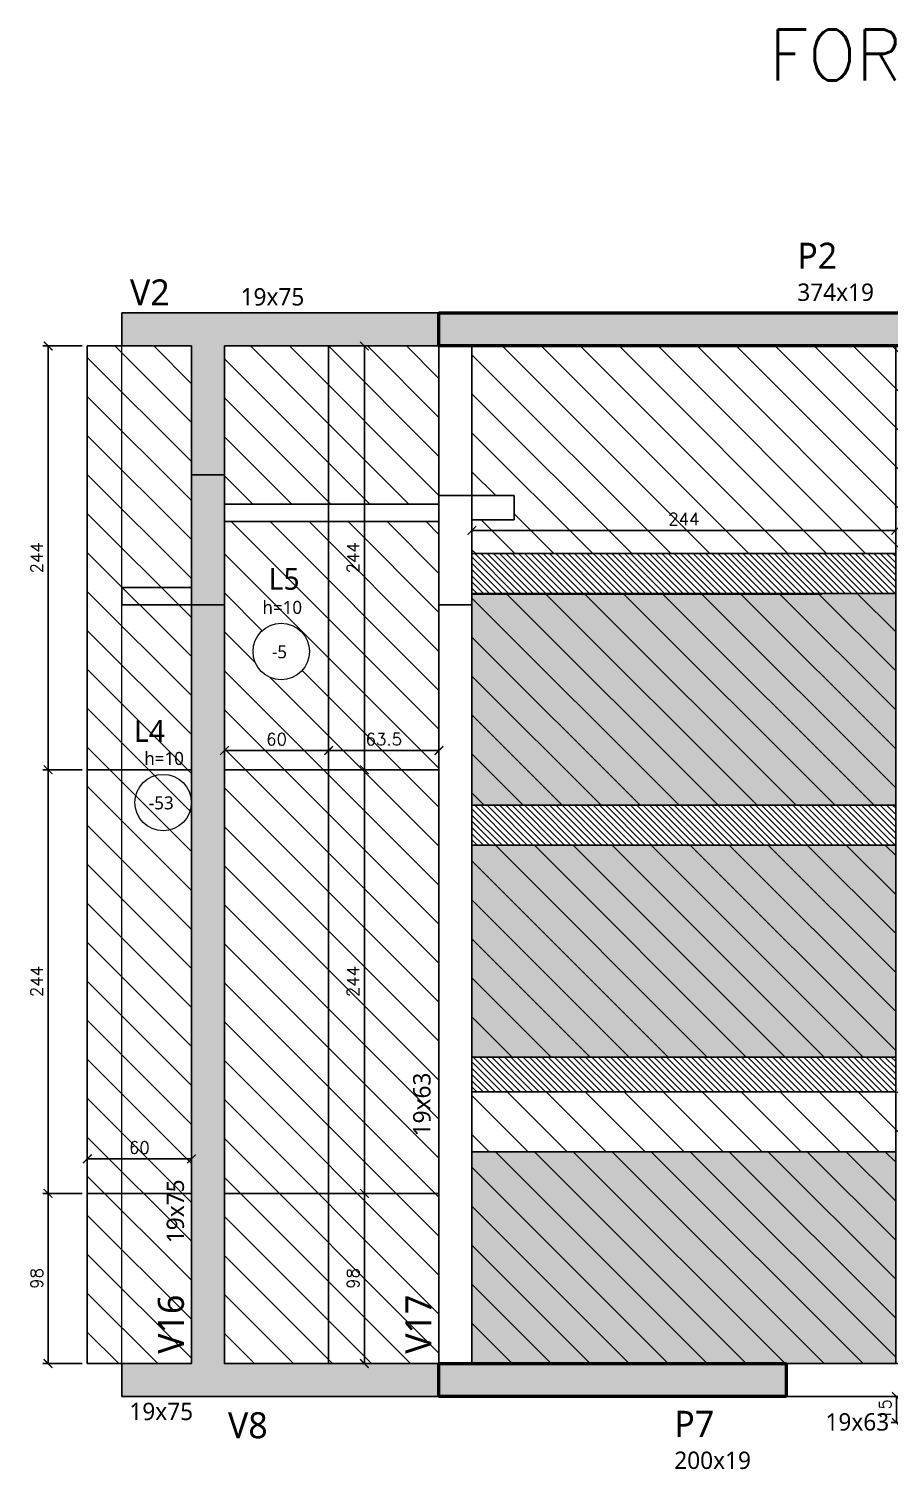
# Model space of a CAD drawing. Extents: x -32107 to -10774, y -8834 to 6017.
# Drawn here: x -31278 to -30782, y -6644 to -5814 of the extents above; entities that cross this region are included whole.
import ezdxf

# ---------------------------------------------------------------- set-up
doc = ezdxf.new("R2010")
doc.units = 0
doc.header["$PDMODE"] = 2
doc.header["$PDSIZE"] = 10
doc.layers.get('0').update_dxf_attribs({"lineweight": 13})
doc.layers.get('Defpoints').update_dxf_attribs({"lineweight": 13})
doc.layers.add('A-DETL', color=7, linetype='Continuous', lineweight=18, true_color=0x00a600)
for name, color, linetype, lineweight in [('A-FLOR', 7, 'Continuous', 18), ('A-FLOR-IDEN', 7, 'Continuous', 9), ('A-GENM', 7, 'Continuous', 18), ('S-BEAM', 7, 'Continuous', 18), ('S-BEAM-IDEN', 7, 'Continuous', 9), ('S-COLS', 7, 'Continuous', 18), ('S-COLS-IDEN', 7, 'Continuous', 9), ('texto de viga', 7, 'Continuous', 13)]:
    doc.layers.add(name, color=color, linetype=linetype, lineweight=lineweight)
for name, color, linetype in [('Cota', 4, 'Continuous'), ('Faixa Reesc', 8, 'Continuous'), ('Hachura 122x244', 253, 'Continuous'), ('Painéis', 200, 'Continuous'), ('Reaproveitamento', 251, 'Continuous'), ('Vigas', 3, 'Continuous')]:
    doc.layers.add(name, color=color, linetype=linetype)
doc.styles.add('Gadugi', font='gadugi.ttf', dxfattribs={"height": 15})
doc.styles.add('Gadugi_1', font='gadugi.ttf', dxfattribs={"height": 10})
doc.styles.add('Gadugi_3', font='gadugi.ttf', dxfattribs={"height": 7.5})
doc.styles.add('Gadugi_4', font='gadugi.ttf', dxfattribs={"height": 7.5})
doc.styles.add('ROMANS', font='romans.shx')
doc.dimstyles.new('Cota Paínel', dxfattribs={"dimtxt": 7, "dimasz": 5, "dimexe": 3, "dimexo": 3, "dimgap": 3, "dimtad": 1, "dimdec": 1, "dimzin": 12, "dimdsep": 46, "dimtxsty": 'ROMANS', "dimblk": 'ARCHTICK', "dimcen": 0, "dimclrd": 4, "dimclre": 4, "dimclrt": 1, "dimadec": 1, "dimazin": 3, "dimtfac": 1, "dimtdec": 1, "dimtmove": 0, "dimatfit": 3, "dimldrblk": 'OBLIQUE', "dimfxl": 0, "dimtolj": 1, "dimtzin": 12, "dimarcsym": 0})

# ---------------------------------------------------------------- blocks, each defined once
blk = doc.blocks.new('PED_TAG_LAJE_R01 - TÍTULO_ESPESSURA_REBAIXO-2413107-PL K 100 - FORMA DO 6º PAVIMENTO')
at = {"layer": 'A-FLOR-IDEN'}
blk.add_circle((-0.046, -0.667), 0.325, dxfattribs=at)
blk = doc.blocks.new('_ArchTick')
at = {"color": 0, "linetype": 'ByBlock', "const_width": 0.15}
blk.add_lwpolyline([(-0.5, -0.5), (0.5, 0.5)], dxfattribs=at)
blk = doc.blocks.new('*D39')
at = {"layer": 'Cota', "color": 4, "lineweight": -2, "transparency": 16777216}
for p, q in [((-31102.21, -6241.14), (-31081.64, -6241.14)), ((-31084.64, -6485.14), (-31084.64, -6241.14)), ((-31102.21, -6485.14), (-31081.64, -6485.14))]:
    blk.add_line(p, q, dxfattribs=at)
at = {"layer": 'Defpoints', "color": 0, "transparency": 16777216}
for p in [(-31105.21, -6241.14), (-31084.64, -6241.14), (-31105.21, -6485.14)]:
    blk.add_point(p, dxfattribs=at)
at = {"layer": 'Cota', "color": 4, "lineweight": -2, "transparency": 16777216, "xscale": 5, "yscale": 5, "zscale": 5}
for p, rotation in [((-31084.64, -6241.14), 90), ((-31084.64, -6485.14), 270)]:
    blk.add_blockref('_ArchTick', p, dxfattribs=dict(at, rotation=rotation))
at = {"layer": 'Cota', "color": 1, "transparency": 16777216, "insert": (-31091.14, -6363.14), "char_height": 7, "attachment_point": 5, "rotation": 90, "style": 'ROMANS'}
blk.add_mtext('\\A1;244', dxfattribs=at)
blk = doc.blocks.new('_OBLIQUE')
at = {"color": 0, "linetype": 'ByBlock', "lineweight": -2}
for p, q in [((0, 0), (-1, 0)), ((-0.5, -0.5), (0.5, 0.5))]:
    blk.add_line(p, q, dxfattribs=at)
blk = doc.blocks.new('*D40')
at = {"layer": 'Cota', "color": 4, "lineweight": -2, "transparency": 16777216}
for p, q in [((-31099.46, -5997.14), (-31081.64, -5997.14)), ((-31084.64, -6241.14), (-31084.64, -5997.14)), ((-31102.21, -6241.14), (-31081.64, -6241.14))]:
    blk.add_line(p, q, dxfattribs=at)
at = {"layer": 'Defpoints', "color": 0, "transparency": 16777216}
for p in [(-31102.46, -5997.14), (-31084.64, -5997.14), (-31105.21, -6241.14)]:
    blk.add_point(p, dxfattribs=at)
at = {"layer": 'Cota', "color": 4, "lineweight": -2, "transparency": 16777216, "xscale": 5, "yscale": 5, "zscale": 5}
for p, rotation in [((-31084.64, -5997.14), 90), ((-31084.64, -6241.14), 270)]:
    blk.add_blockref('_ArchTick', p, dxfattribs=dict(at, rotation=rotation))
at = {"layer": 'Cota', "color": 1, "transparency": 16777216, "insert": (-31091.14, -6119.14), "char_height": 7, "attachment_point": 5, "rotation": 90, "style": 'ROMANS'}
blk.add_mtext('\\A1;244', dxfattribs=at)
blk = doc.blocks.new('*D41')
at = {"layer": 'Cota', "color": 4, "lineweight": -2, "transparency": 16777216}
for p, q in [((-31165.21, -6238.14), (-31165.21, -6227.11)), ((-31105.21, -6238.14), (-31105.21, -6227.11)), ((-31165.21, -6230.11), (-31105.21, -6230.11))]:
    blk.add_line(p, q, dxfattribs=at)
at = {"layer": 'Defpoints', "color": 0, "transparency": 16777216}
for p in [(-31105.21, -6230.11), (-31165.21, -6241.14), (-31105.21, -6241.14)]:
    blk.add_point(p, dxfattribs=at)
at = {"layer": 'Cota', "color": 4, "lineweight": -2, "transparency": 16777216, "xscale": 5, "yscale": 5, "zscale": 5, "rotation": 180}
blk.add_blockref('_ArchTick', (-31165.21, -6230.11), dxfattribs=at)
at = {"layer": 'Cota', "color": 4, "lineweight": -2, "transparency": 16777216, "xscale": 5, "yscale": 5, "zscale": 5}
blk.add_blockref('_ArchTick', (-31105.21, -6230.11), dxfattribs=at)
at = {"layer": 'Cota', "color": 1, "transparency": 16777216, "insert": (-31135.21, -6223.61), "char_height": 7, "attachment_point": 5, "style": 'ROMANS'}
blk.add_mtext('\\A1;60', dxfattribs=at)
blk = doc.blocks.new('*D42')
at = {"layer": 'Cota', "color": 4, "lineweight": -2, "transparency": 16777216}
for p, q in [((-31105.21, -6238.14), (-31105.21, -6227.11)), ((-31041.71, -6238.14), (-31041.71, -6227.11)), ((-31105.21, -6230.11), (-31041.71, -6230.11))]:
    blk.add_line(p, q, dxfattribs=at)
at = {"layer": 'Defpoints', "color": 0, "transparency": 16777216}
for p in [(-31041.71, -6230.11), (-31105.21, -6241.14), (-31041.71, -6241.14)]:
    blk.add_point(p, dxfattribs=at)
at = {"layer": 'Cota', "color": 4, "lineweight": -2, "transparency": 16777216, "xscale": 5, "yscale": 5, "zscale": 5, "rotation": 180}
blk.add_blockref('_ArchTick', (-31105.21, -6230.11), dxfattribs=at)
at = {"layer": 'Cota', "color": 4, "lineweight": -2, "transparency": 16777216, "xscale": 5, "yscale": 5, "zscale": 5}
blk.add_blockref('_ArchTick', (-31041.71, -6230.11), dxfattribs=at)
at = {"layer": 'Cota', "color": 1, "transparency": 16777216, "insert": (-31073.46, -6223.61), "char_height": 7, "attachment_point": 5, "style": 'ROMANS'}
blk.add_mtext('\\A1;63.5', dxfattribs=at)
blk = doc.blocks.new('*D43')
at = {"layer": 'Cota', "color": 4, "lineweight": -2, "transparency": 16777216}
for p, q in [((-31088.92, -6485.14), (-31081.64, -6485.14)), ((-31084.64, -6485.14), (-31084.64, -6583.14)), ((-31088.92, -6583.14), (-31081.64, -6583.14))]:
    blk.add_line(p, q, dxfattribs=at)
at = {"layer": 'Defpoints', "color": 0, "transparency": 16777216}
for p in [(-31091.92, -6485.14), (-31091.92, -6583.14), (-31084.64, -6583.14)]:
    blk.add_point(p, dxfattribs=at)
at = {"layer": 'Cota', "color": 4, "lineweight": -2, "transparency": 16777216, "xscale": 5, "yscale": 5, "zscale": 5}
for p, rotation in [((-31084.64, -6485.14), 90), ((-31084.64, -6583.14), 270)]:
    blk.add_blockref('_ArchTick', p, dxfattribs=dict(at, rotation=rotation))
at = {"layer": 'Cota', "color": 1, "transparency": 16777216, "insert": (-31091.14, -6534.14), "char_height": 7, "attachment_point": 5, "rotation": 90, "style": 'ROMANS'}
blk.add_mtext('\\A1;98', dxfattribs=at)
blk = doc.blocks.new('122x244')
at = {"layer": 'Hachura 122x244'}
h = blk.add_hatch(color=256, dxfattribs=at)
h.dxf.hatch_style = 2
h.paths.add_polyline_path([(-30259.5, 9300.7), (-30015.5, 9300.7), (-30015.5, 9422.7), (-30259.5, 9422.7)])
at = {"layer": 'Painéis'}
blk.add_lwpolyline([(-30259.5, 9300.7), (-30015.5, 9300.7), (-30015.5, 9422.7), (-30259.5, 9422.7)], close=True, dxfattribs=at)
blk = doc.blocks.new('*D54')
at = {"layer": 'Cota', "color": 4, "lineweight": -2, "transparency": 16777216}
for p, q in [((-31022.71, -6113.64), (-31022.71, -6100.31)), ((-31022.71, -6103.31), (-30778.71, -6103.31)), ((-30778.71, -6113.64), (-30778.71, -6100.31))]:
    blk.add_line(p, q, dxfattribs=at)
at = {"layer": 'Defpoints', "color": 0, "transparency": 16777216}
for p in [(-30778.71, -6103.31), (-31022.71, -6116.64), (-30778.71, -6116.64)]:
    blk.add_point(p, dxfattribs=at)
at = {"layer": 'Cota', "color": 4, "lineweight": -2, "transparency": 16777216, "xscale": 5, "yscale": 5, "zscale": 5, "rotation": 180}
blk.add_blockref('_ArchTick', (-31022.71, -6103.31), dxfattribs=at)
at = {"layer": 'Cota', "color": 4, "lineweight": -2, "transparency": 16777216, "xscale": 5, "yscale": 5, "zscale": 5}
blk.add_blockref('_ArchTick', (-30778.71, -6103.31), dxfattribs=at)
at = {"layer": 'Cota', "color": 1, "transparency": 16777216, "insert": (-30900.71, -6096.81), "char_height": 7, "attachment_point": 5, "style": 'ROMANS'}
blk.add_mtext('\\A1;244', dxfattribs=at)
blk = doc.blocks.new('*D169')
at = {"layer": 'Cota', "color": 4, "lineweight": -2, "transparency": 16777216}
for p, q in [((-30749.75, -6602.14), (-30781.3, -6602.14)), ((-30778.3, -6617.14), (-30778.3, -6602.14)), ((-30749.75, -6617.14), (-30781.3, -6617.14))]:
    blk.add_line(p, q, dxfattribs=at)
at = {"layer": 'Defpoints', "color": 0, "transparency": 16777216}
for p in [(-30778.3, -6602.14), (-30746.75, -6602.14), (-30746.75, -6617.14)]:
    blk.add_point(p, dxfattribs=at)
at = {"layer": 'Cota', "color": 4, "lineweight": -2, "transparency": 16777216, "xscale": 5, "yscale": 5, "zscale": 5}
for p, rotation in [((-30778.3, -6602.14), 90), ((-30778.3, -6617.14), 270)]:
    blk.add_blockref('_ArchTick', p, dxfattribs=dict(at, rotation=rotation))
at = {"layer": 'Cota', "color": 1, "transparency": 16777216, "insert": (-30784.8, -6609.64), "char_height": 7, "attachment_point": 5, "rotation": 90, "style": 'ROMANS'}
blk.add_mtext('\\A1;15', dxfattribs=at)
blk = doc.blocks.new('*D171')
at = {"layer": 'A-GENM', "color": 4, "lineweight": -2, "transparency": 16777216}
for p, q in [((-31247.21, -5997.14), (-31269.77, -5997.14)), ((-31266.77, -5997.14), (-31266.77, -6241.14)), ((-31247.21, -6241.14), (-31269.77, -6241.14))]:
    blk.add_line(p, q, dxfattribs=at)
at = {"layer": 'Defpoints', "color": 0, "transparency": 16777216}
for p in [(-31244.21, -5997.14), (-31266.77, -6241.14), (-31244.21, -6241.14)]:
    blk.add_point(p, dxfattribs=at)
at = {"layer": 'A-GENM', "color": 4, "lineweight": -2, "transparency": 16777216, "xscale": 5, "yscale": 5, "zscale": 5}
for p, rotation in [((-31266.77, -5997.14), 90), ((-31266.77, -6241.14), 270)]:
    blk.add_blockref('_ArchTick', p, dxfattribs=dict(at, rotation=rotation))
at = {"layer": 'A-GENM', "color": 1, "transparency": 16777216, "insert": (-31273.27, -6119.14), "char_height": 7, "attachment_point": 5, "rotation": 90, "style": 'ROMANS'}
blk.add_mtext('\\A1;244', dxfattribs=at)
blk = doc.blocks.new('*D172')
at = {"layer": 'A-GENM', "color": 4, "lineweight": -2, "transparency": 16777216}
for p, q in [((-31247.21, -6241.14), (-31269.77, -6241.14)), ((-31266.77, -6241.14), (-31266.77, -6485.14)), ((-31247.21, -6485.14), (-31269.77, -6485.14))]:
    blk.add_line(p, q, dxfattribs=at)
at = {"layer": 'Defpoints', "color": 0, "transparency": 16777216}
for p in [(-31244.21, -6241.14), (-31266.77, -6485.14), (-31244.21, -6485.14)]:
    blk.add_point(p, dxfattribs=at)
at = {"layer": 'A-GENM', "color": 4, "lineweight": -2, "transparency": 16777216, "xscale": 5, "yscale": 5, "zscale": 5}
for p, rotation in [((-31266.77, -6241.14), 90), ((-31266.77, -6485.14), 270)]:
    blk.add_blockref('_ArchTick', p, dxfattribs=dict(at, rotation=rotation))
at = {"layer": 'A-GENM', "color": 1, "transparency": 16777216, "insert": (-31273.27, -6363.14), "char_height": 7, "attachment_point": 5, "rotation": 90, "style": 'ROMANS'}
blk.add_mtext('\\A1;244', dxfattribs=at)
blk = doc.blocks.new('*D173')
at = {"layer": 'A-GENM', "color": 4, "lineweight": -2, "transparency": 16777216}
for p, q in [((-31247.21, -6485.14), (-31269.77, -6485.14)), ((-31266.77, -6485.14), (-31266.77, -6583.14)), ((-31247.21, -6583.14), (-31269.77, -6583.14))]:
    blk.add_line(p, q, dxfattribs=at)
at = {"layer": 'Defpoints', "color": 0, "transparency": 16777216}
for p in [(-31244.21, -6485.14), (-31266.77, -6583.14), (-31244.21, -6583.14)]:
    blk.add_point(p, dxfattribs=at)
at = {"layer": 'A-GENM', "color": 4, "lineweight": -2, "transparency": 16777216, "xscale": 5, "yscale": 5, "zscale": 5}
for p, rotation in [((-31266.77, -6485.14), 90), ((-31266.77, -6583.14), 270)]:
    blk.add_blockref('_ArchTick', p, dxfattribs=dict(at, rotation=rotation))
at = {"layer": 'A-GENM', "color": 1, "transparency": 16777216, "insert": (-31273.27, -6534.14), "char_height": 7, "attachment_point": 5, "rotation": 90, "style": 'ROMANS'}
blk.add_mtext('\\A1;98', dxfattribs=at)
blk = doc.blocks.new('*D181')
at = {"layer": 'Cota', "color": 4, "lineweight": -2, "transparency": 16777216}
for p, q in [((-31244.21, -6482.14), (-31244.21, -6462.25)), ((-31184.21, -6465.25), (-31244.21, -6465.25)), ((-31184.21, -6482.14), (-31184.21, -6462.25))]:
    blk.add_line(p, q, dxfattribs=at)
at = {"layer": 'Defpoints', "color": 0, "transparency": 16777216}
for p in [(-31244.21, -6465.25), (-31244.21, -6485.14), (-31184.21, -6485.14)]:
    blk.add_point(p, dxfattribs=at)
at = {"layer": 'Cota', "color": 4, "lineweight": -2, "transparency": 16777216, "xscale": 5, "yscale": 5, "zscale": 5, "rotation": 180}
blk.add_blockref('_ArchTick', (-31244.21, -6465.25), dxfattribs=at)
at = {"layer": 'Cota', "color": 4, "lineweight": -2, "transparency": 16777216, "xscale": 5, "yscale": 5, "zscale": 5}
blk.add_blockref('_ArchTick', (-31184.21, -6465.25), dxfattribs=at)
at = {"layer": 'Cota', "color": 1, "transparency": 16777216, "insert": (-31214.21, -6458.75), "char_height": 7, "attachment_point": 5, "style": 'ROMANS'}
blk.add_mtext('\\A1;60', dxfattribs=at)

msp = doc.modelspace()

# ---------------------------------------------------------------- hatches: boundary and pattern name
at = {"layer": 'A-DETL', "linetype": 'Continuous', "true_color": 0xccffcc}
msp.add_hatch(color=254, dxfattribs=at).paths.add_polyline_path([(-31184.21, -6583.14), (-31165.21, -6583.14), (-31165.21, -5997.14), (-31184.21, -5997.14)], flags=0)
at = {"layer": 'Faixa Reesc'}
h = msp.add_hatch(dxfattribs=at)
h.set_pattern_fill('ANSI31', color=256, scale=0.8, angle=90)
h.set_pattern_definition([(135, (-1087.1495, -8707.5464), (-1.79605122, -1.79605122), [])])
h.paths.add_polyline_path([(-31022.71, -6116.64), (-31022.71, -6139.64), (-30778.71, -6139.64), (-30778.71, -6116.64)])
h = msp.add_hatch(dxfattribs=at)
h.set_pattern_fill('ANSI31', color=256, scale=0.8, angle=90)
h.set_pattern_definition([(135, (-1087.1495, -8852.5464), (-1.79605122, -1.79605122), [])])
h.paths.add_polyline_path([(-31022.71, -6261.64), (-31022.71, -6284.64), (-30778.71, -6284.64), (-30778.71, -6261.64)])
h = msp.add_hatch(dxfattribs=at)
h.set_pattern_fill('ANSI31', color=256, scale=0.8, angle=90)
h.set_pattern_definition([(135, (-273.1495, -10304.4804), (-1.79605122, -1.79605122), [])])
h.paths.add_polyline_path([(-30778.71, -6426.64), (-31022.71, -6426.64), (-31022.71, -6406.64), (-30778.71, -6406.64)])
at = {"layer": 'Reaproveitamento'}
h = msp.add_hatch(dxfattribs=at)
h.set_pattern_fill('ANSI31', color=256, scale=5, angle=90)
h.set_pattern_definition([(135, (-56.672, -10048.481), (-11.22532, -11.22532), [])])
h.paths.add_polyline_path([(-31184.21, -5997.14), (-31244.21, -5997.14), (-31244.21, -6583.14), (-31184.21, -6583.14)])
h = msp.add_hatch(dxfattribs=at)
h.set_pattern_fill('ANSI31', color=256, scale=5, angle=90)
h.set_pattern_definition([(135, (-89.928, -552.714), (-11.22532, -11.22532), [])])
h.paths.add_polyline_path([(-31105.21, -5997.14), (-31165.21, -5997.14), (-31165.21, -6088.25), (-31105.21, -6088.25)])
h.paths.add_polyline_path([(-31041.71, -5997.14), (-31105.21, -5997.14), (-31105.21, -6088.25), (-31041.71, -6088.25)])
h.paths.add_polyline_path([(-31041.71, -6098.25), (-31105.21, -6098.25), (-31105.21, -6241.14), (-31041.71, -6241.14)])
h.paths.add_polyline_path([(-31105.21, -6098.25), (-31165.21, -6098.25), (-31165.21, -6146.25), (-31165.21, -6241.14), (-31105.21, -6241.14)])
h.paths.add_polyline_path([(-31148.74, -6173.11, -1), (-31116.24, -6173.11, -1)], flags=16)
h.paths.add_polyline_path([(-31105.21, -6241.14), (-31165.21, -6241.14), (-31165.21, -6485.14), (-31105.21, -6485.14)])
h.paths.add_polyline_path([(-31041.71, -6241.14), (-31105.21, -6241.14), (-31105.21, -6485.14), (-31041.71, -6485.14)])
h.paths.add_polyline_path([(-31041.71, -6485.14), (-31105.21, -6485.14), (-31105.21, -6583.14), (-31041.71, -6583.14)])
h.paths.add_polyline_path([(-31105.21, -6485.14), (-31165.21, -6485.14), (-31165.21, -6583.14), (-31105.21, -6583.14)])
h.paths.add_polyline_path([(-31085.89, -6130.06), (-31085.89, -6108.22), (-31096.39, -6108.22), (-31096.39, -6130.06)], flags=24)
h.paths.add_polyline_path([(-31085.71, -6228.86), (-31061.21, -6228.86), (-31061.21, -6218.36), (-31085.71, -6218.36)], flags=24)
h.paths.add_polyline_path([(-31142.46, -6228.86), (-31127.96, -6228.86), (-31127.96, -6218.36), (-31142.46, -6218.36)], flags=24)
h.paths.add_polyline_path([(-31140.54, -6181.57), (-31126.73, -6181.57), (-31126.73, -6163.57), (-31140.54, -6163.57)], flags=8)
h.paths.add_polyline_path([(-31144.56, -6145.08), (-31120.28, -6145.08), (-31120.28, -6115.09), (-31144.56, -6115.09)], flags=24)
h.paths.add_polyline_path([(-31146.07, -6156), (-31117.38, -6156), (-31117.38, -6138), (-31146.07, -6138)], flags=24)
h.paths.add_polyline_path([(-31085.89, -6374.06), (-31085.89, -6352.22), (-31096.39, -6352.22), (-31096.39, -6374.06)], flags=24)
h.paths.add_polyline_path([(-31040.5, -6456.38), (-31040.5, -6414.03), (-31064.49, -6414.03), (-31064.49, -6456.38)], flags=9)
h.paths.add_polyline_path([(-31085.89, -6541.56), (-31085.89, -6526.72), (-31096.39, -6526.72), (-31096.39, -6541.56)], flags=24)
h.paths.add_polyline_path([(-31036.93, -6581.46), (-31036.93, -6537.55), (-31072.92, -6537.55), (-31072.92, -6581.46)], flags=9)
h = msp.add_hatch(dxfattribs=at)
h.set_pattern_fill('ANSI31', color=256, scale=5, angle=90)
h.set_pattern_definition([(135, (47.011, -948.851), (-11.22532, -11.22532), [])])
h.paths.add_polyline_path([(-30778.71, -5997.14), (-31022.71, -5997.14), (-31022.71, -6083.25), (-30998.48, -6083.25), (-30998.48, -6097.25), (-31022.71, -6097.25), (-31022.71, -6116.64), (-30778.71, -6116.64)])
h.paths.add_polyline_path([(-30534.71, -5997.14), (-30778.71, -5997.14), (-30778.71, -6116.64), (-30534.71, -6116.64)])
h.paths.add_polyline_path([(-30375.21, -5997.14), (-30534.71, -5997.14), (-30534.71, -6116.64), (-30375.21, -6116.64)])
h.paths.add_polyline_path([(-30261.21, -5997.14), (-30339.62, -5997.14), (-30339.62, -6040.4), (-30351.62, -6040.4), (-30351.62, -5997.14), (-30375.21, -5997.14), (-30375.21, -6116.64), (-30261.21, -6116.64)])
h.paths.add_polyline_path([(-30375.21, -6139.64), (-30534.71, -6139.64), (-30534.71, -6261.64), (-30375.21, -6261.64)])
h.paths.add_polyline_path([(-30261.21, -6139.64), (-30375.21, -6139.64), (-30375.21, -6261.64), (-30261.21, -6261.64)])
h.paths.add_polyline_path([(-30375.21, -6284.64), (-30534.71, -6284.64), (-30534.71, -6406.64), (-30375.21, -6406.64)])
h.paths.add_polyline_path([(-30261.21, -6284.64), (-30375.21, -6284.64), (-30375.21, -6406.64), (-30261.21, -6406.64)])
h.paths.add_polyline_path([(-30261.21, -6426.64), (-30375.21, -6426.64), (-30375.21, -6461.14), (-30261.21, -6461.14)])
h.paths.add_polyline_path([(-30375.21, -6461.14), (-30534.71, -6461.14), (-30534.71, -6583.14), (-30375.21, -6583.14)])
h.paths.add_polyline_path([(-30261.21, -6461.14), (-30375.21, -6461.14), (-30375.21, -6583.14), (-30261.21, -6583.14)])
h.paths.add_polyline_path([(-30534.71, -6426.64), (-30778.71, -6426.64), (-30778.71, -6461.14), (-30534.71, -6461.14)])
h.paths.add_polyline_path([(-30778.71, -6426.64), (-31022.71, -6426.64), (-31022.71, -6461.14), (-30778.71, -6461.14)])
h.paths.add_polyline_path([(-30911.62, -6102.06), (-30889.79, -6102.06), (-30889.79, -6091.56), (-30911.62, -6091.56)], flags=24)
h.paths.add_polyline_path([(-30552.54, -6072.14), (-30552.54, -6041.64), (-30563.04, -6041.64), (-30563.04, -6072.14)], flags=24)
h.paths.add_polyline_path([(-30667.62, -6102.06), (-30645.79, -6102.06), (-30645.79, -6091.56), (-30667.62, -6091.56)], flags=24)
h.paths.add_polyline_path([(-30470.21, -6102.06), (-30439.71, -6102.06), (-30439.71, -6091.56), (-30470.21, -6091.56)], flags=24)
h.paths.add_polyline_path([(-30328.62, -6102.06), (-30307.79, -6102.06), (-30307.79, -6091.56), (-30328.62, -6091.56)], flags=24)
h.paths.add_polyline_path([(-30568.6, -6456.31), (-30568.6, -6431.47), (-30579.1, -6431.47), (-30579.1, -6456.31)], flags=24)
h = msp.add_hatch(dxfattribs=at)
h.set_pattern_fill('ANSI31', color=256, scale=5, angle=90)
h.set_pattern_definition([(135, (-1087.15, -8710.546), (-11.22532, -11.22532), [])])
h.paths.add_polyline_path([(-31022.71, -6261.64), (-30778.71, -6261.64), (-30778.71, -6139.64), (-31022.71, -6139.64)])
h = msp.add_hatch(dxfattribs=at)
h.set_pattern_fill('ANSI31', color=256, scale=5, angle=90)
h.set_pattern_definition([(135, (-273.15, -10304.48), (-11.22532, -11.22532), [])])
h.paths.add_polyline_path([(-30778.71, -6406.64), (-31022.71, -6406.64), (-31022.71, -6284.64), (-30778.71, -6284.64)])
h = msp.add_hatch(dxfattribs=at)
h.set_pattern_fill('ANSI31', color=256, scale=5, angle=90)
h.set_pattern_definition([(135, (-273.15, -10480.98), (-11.22532, -11.22532), [])])
h.paths.add_polyline_path([(-30778.71, -6583.14), (-31022.71, -6583.14), (-31022.71, -6461.14), (-30778.71, -6461.14)])
at = {"layer": 'S-BEAM', "true_color": 0xccffcc}
for points in [[(-31041.71, -5997.14), (-31041.71, -5978.14), (-31224.21, -5978.14), (-31224.21, -5997.14), (-31165.21, -5997.14)], [(-31041.71, -6602.14), (-31041.71, -6583.14), (-31224.21, -6583.14), (-31224.21, -6602.14)]]:
    msp.add_hatch(color=254, dxfattribs=at).paths.add_polyline_path(points, flags=0)
at = {"layer": 'S-COLS', "true_color": 0x808080}
for points in [[(-31041.71, -5997.14), (-30667.71, -5997.14), (-30667.71, -5978.14), (-31041.71, -5978.14)], [(-31041.71, -6602.14), (-30841.71, -6602.14), (-30841.71, -6583.14), (-31041.71, -6583.14)]]:
    msp.add_hatch(color=8, dxfattribs=at).paths.add_polyline_path(points, flags=0)

# ---------------------------------------------------------------- linework, layer by layer
at = {"layer": 'A-DETL'}
for p, q in [((-31184.21, -5997.14), (-31184.21, -6583.14)), ((-31184.21, -6583.14), (-31184.21, -5997.14)), ((-31165.21, -6583.14), (-31165.21, -5997.14)), ((-31165.21, -6583.14), (-31165.21, -5997.14))]:
    msp.add_line(p, q, dxfattribs=at)
at = {"layer": 'A-FLOR'}
msp.add_line((-31224.21, -6583.14), (-31224.21, -5997.14), dxfattribs=at)
msp.add_line((-31224.21, -6583.14), (-31224.21, -5997.14), dxfattribs=at)
at = {"layer": 'Cota'}
msp.add_lwpolyline([(-30998.48, -6083.25), (-30998.48, -6097.25), (-31022.71, -6097.25), (-31022.71, -6146.25), (-31041.71, -6146.25), (-31041.71, -6098.25), (-31165.21, -6098.25), (-31165.21, -6146.25), (-31224.21, -6146.25), (-31224.21, -6136.25), (-31184.21, -6136.25), (-31184.21, -6071.25), (-31165.21, -6071.25), (-31165.21, -6088.25), (-31041.71, -6088.25), (-31041.71, -6083.25), (-30998.48, -6083.25)], dxfattribs=at)
at = {"layer": 'Painéis'}
for p, q in [((-31184.21, -6241.14), (-31244.21, -6241.14)), ((-31184.21, -6485.14), (-31244.21, -6485.14))]:
    msp.add_line(p, q, dxfattribs=at)
for points in [[(-31184.21, -5997.14), (-31244.21, -5997.14), (-31244.21, -6583.14), (-31184.21, -6583.14)], [(-31165.21, -5997.14), (-31105.21, -5997.14), (-31105.21, -6241.14), (-31165.21, -6241.14)], [(-31105.21, -5997.14), (-31041.71, -5997.14), (-31041.71, -6241.14), (-31105.21, -6241.14)], [(-30778.71, -6116.64), (-31022.71, -6116.64), (-31022.71, -5997.14), (-30778.71, -5997.14)], [(-30778.71, -6139.64), (-30778.71, -6116.64), (-31022.71, -6116.64), (-31022.71, -6139.64)], [(-31165.21, -6241.14), (-31105.21, -6241.14), (-31105.21, -6485.14), (-31165.21, -6485.14)], [(-31105.21, -6241.14), (-31041.71, -6241.14), (-31041.71, -6485.14), (-31105.21, -6485.14)], [(-30778.71, -6284.64), (-30778.71, -6261.64), (-31022.71, -6261.64), (-31022.71, -6284.64)], [(-31022.71, -6406.64), (-30778.71, -6406.64), (-30778.71, -6426.64), (-31022.71, -6426.64)], [(-30778.71, -6426.64), (-31022.71, -6426.64), (-31022.71, -6461.14), (-30778.71, -6461.14)], [(-31105.21, -6485.14), (-31165.21, -6485.14), (-31165.21, -6583.14), (-31105.21, -6583.14)], [(-31105.21, -6583.14), (-31041.71, -6583.14), (-31041.71, -6485.14), (-31105.21, -6485.14)]]:
    msp.add_lwpolyline(points, close=True, dxfattribs=at)
at = {"layer": 'S-BEAM', "lineweight": 25}
for p, q in [((-31224.21, -5978.14), (-31224.21, -5997.14)), ((-31224.21, -5978.14), (-31041.71, -5978.14)), ((-31224.21, -5997.14), (-31184.21, -5997.14)), ((-31165.21, -5997.14), (-31041.71, -5997.14)), ((-31041.71, -6583.14), (-31041.71, -5997.14)), ((-31022.71, -6583.14), (-31022.71, -5997.14)), ((-31224.21, -6583.14), (-31224.21, -6602.14)), ((-31224.21, -6583.14), (-31184.21, -6583.14)), ((-31165.21, -6583.14), (-31041.71, -6583.14)), ((-30841.71, -6583.14), (-30747.71, -6583.14)), ((-31224.21, -6602.14), (-31041.71, -6602.14)), ((-30841.71, -6602.14), (-30747.71, -6602.14))]:
    msp.add_line(p, q, dxfattribs=at)
at = {"layer": 'S-COLS', "lineweight": 50}
for p, q in [((-31041.71, -5997.14), (-31041.71, -5978.14)), ((-31041.71, -5978.14), (-30667.71, -5978.14)), ((-30667.71, -5997.14), (-31041.71, -5997.14)), ((-31041.71, -6602.14), (-31041.71, -6583.14)), ((-31041.71, -6583.14), (-30841.71, -6583.14)), ((-30841.71, -6583.14), (-30841.71, -6602.14)), ((-30841.71, -6602.14), (-31041.71, -6602.14))]:
    msp.add_line(p, q, dxfattribs=at)
at = {"layer": 'Vigas', "color": 8, "lineweight": 25}
msp.add_line((-31022.71, -6140.14), (-30821.21, -6140.14), dxfattribs=at)

# ---------------------------------------------------------------- block references
at = {"layer": 'A-FLOR-IDEN', "xscale": 49.99999999999998, "yscale": 49.99999999999998, "zscale": 49.99999999999998}
for p in [(-31130.2, -6139.74), (-31198.24, -6226.73)]:
    msp.add_blockref('PED_TAG_LAJE_R01 - TÍTULO_ESPESSURA_REBAIXO-2413107-PL K 100 - FORMA DO 6º PAVIMENTO', p, dxfattribs=at)
at = {"layer": 'Reaproveitamento'}
msp.add_blockref('122x244', (-763.21, -15562.34), dxfattribs=at)
at = {"layer": 'Reaproveitamento', "xscale": -1, "rotation": 180}
for p in [(-763.21, 3016.06), (-763.21, 2839.56)]:
    msp.add_blockref('122x244', p, dxfattribs=at)

# ---------------------------------------------------------------- texts
at = {"layer": 'A-FLOR-IDEN', "attachment_point": 1}
for s, insert, char_height, width, style in [('L5', (-31139.8, -6124.98), 12.5, 21.6456, 'Gadugi_4'), ('h=10', (-31143.33, -6143.94), 7.5, 29.6624, 'Gadugi_3'), ('-5', (-31137.91, -6169.5), 7.5, 12.0253, 'Gadugi_3'), ('L4', (-31217.27, -6212.64), 12.5, 21.6456, 'Gadugi_4'), ('h=10', (-31211.37, -6230.93), 7.5, 29.6624, 'Gadugi_3'), ('-53', (-31208.78, -6256.5), 7.5, 18.8397, 'Gadugi_3')]:
    msp.add_mtext(s, dxfattribs=dict(at, insert=insert, char_height=char_height, width=width, style=style))
at = {"layer": 'S-BEAM-IDEN', "attachment_point": 1}
for s, insert, char_height, width, style in [('V2', (-31219.64, -5958.79), 15, 30.0633, 'Gadugi'), ('19x75', (-31155.94, -5963.82), 10, 44.8945, 'Gadugi_1'), ('19x75', (-31219.96, -6605.71), 10, 44.8945, 'Gadugi_1'), ('V8', (-31163.21, -6611.19), 15, 30.0633, 'Gadugi'), ('19x63', (-30819.15, -6611.74), 10, 44.8945, 'Gadugi_1')]:
    msp.add_mtext(s, dxfattribs=dict(at, insert=insert, char_height=char_height, width=width, style=style))
at = {"layer": 'S-BEAM-IDEN', "attachment_point": 1, "rotation": 90}
for s, insert, char_height, width, style in [('19x63', (-31056.58, -6452.29), 10, 44.8945, 'Gadugi_1'), ('19x75', (-31198.53, -6513.82), 10, 44.8945, 'Gadugi_1'), ('V16', (-31203.56, -6577.52), 15, 44.0928, 'Gadugi'), ('V17', (-31061.06, -6577.52), 15, 44.0928, 'Gadugi')]:
    msp.add_mtext(s, dxfattribs=dict(at, insert=insert, char_height=char_height, width=width, style=style))
at = {"layer": 'S-COLS-IDEN', "attachment_point": 1}
for s, insert, char_height, width, style in [('P2', (-30835.37, -5937.67), 15, 28.4599, 'Gadugi'), ('374x19', (-30835.37, -5961.16), 10, 54.1139, 'Gadugi_1'), ('P7', (-30906.2, -6610.36), 15, 28.4599, 'Gadugi'), ('200x19', (-30906.2, -6633.85), 10, 54.1139, 'Gadugi_1')]:
    msp.add_mtext(s, dxfattribs=dict(at, insert=insert, char_height=char_height, width=width, style=style))
at = {"layer": 'texto de viga', "linetype": 'Continuous', "insert": (-30851.61, -5814.96), "char_height": 29.2134, "width": 1806.8189, "attachment_point": 1, "style": 'ROMANS'}
msp.add_mtext('FORMA DO 6º PAVIMENTO', dxfattribs=at)

# ---------------------------------------------------------------- dimensions: what is measured, and where the dimension line sits
at = {"layer": 'A-GENM'}
for base, p1, p2, picture, middle in [((-31266.77, -6241.14), (-31244.21, -5997.14), (-31244.21, -6241.14), '*D171', (-31273.27, -6119.14)), ((-31266.77, -6485.14), (-31244.21, -6241.14), (-31244.21, -6485.14), '*D172', (-31273.27, -6363.14)), ((-31266.77, -6583.14), (-31244.21, -6485.14), (-31244.21, -6583.14), '*D173', (-31273.27, -6534.14))]:
    dim = msp.add_linear_dim(base=base, p1=p1, p2=p2, angle=90, dimstyle='Cota Paínel', override={"dimarcsym": 2}, dxfattribs=at)
    dim.commit()
    dim.dimension.update_dxf_attribs({"geometry": picture, "text_midpoint": middle})
at = {"layer": 'Cota'}
for base, p1, p2, override, picture, middle in [((-31084.64, -5997.14), (-31105.21, -6241.14), (-31102.46, -5997.14), {"dimtmove": 1, "dimarcsym": 2}, '*D40', (-31091.14, -6119.14)), ((-31084.64, -6241.14), (-31105.21, -6485.14), (-31105.21, -6241.14), {"dimtmove": 1, "dimarcsym": 2}, '*D39', (-31091.14, -6363.14)), ((-31084.64, -6583.14), (-31091.92, -6485.14), (-31091.92, -6583.14), {"dimarcsym": 2}, '*D43', (-31091.14, -6534.14))]:
    dim = msp.add_linear_dim(base=base, p1=p1, p2=p2, angle=90, dimstyle='Cota Paínel', override=override, dxfattribs=at)
    dim.commit()
    dim.dimension.update_dxf_attribs({"geometry": picture, "text_midpoint": middle})
for base, p1, p2, picture, middle in [((-30778.71, -6103.31), (-31022.71, -6116.64), (-30778.71, -6116.64), '*D54', (-30900.71, -6096.81)), ((-31105.21, -6230.11), (-31165.21, -6241.14), (-31105.21, -6241.14), '*D41', (-31135.21, -6223.61)), ((-31041.71, -6230.11), (-31105.21, -6241.14), (-31041.71, -6241.14), '*D42', (-31073.46, -6223.61)), ((-31244.21, -6465.25), (-31184.21, -6485.14), (-31244.21, -6485.14), '*D181', (-31214.21, -6458.75))]:
    dim = msp.add_linear_dim(base=base, p1=p1, p2=p2, dimstyle='Cota Paínel', override={"dimarcsym": 2}, dxfattribs=at)
    dim.commit()
    dim.dimension.update_dxf_attribs({"geometry": picture, "text_midpoint": middle})
dim = msp.add_linear_dim(base=(-30778.3, -6602.14), p1=(-30746.75, -6617.14), p2=(-30746.75, -6602.14), angle=90, dimstyle='Cota Paínel', override={"dimarcsym": 2}, dxfattribs=at)
dim.commit()
dim.dimension.update_dxf_attribs({"geometry": '*D169', "text_midpoint": (-30778.3, -6609.64), "dimtype": 160})

doc.saveas('drawing.dxf')
